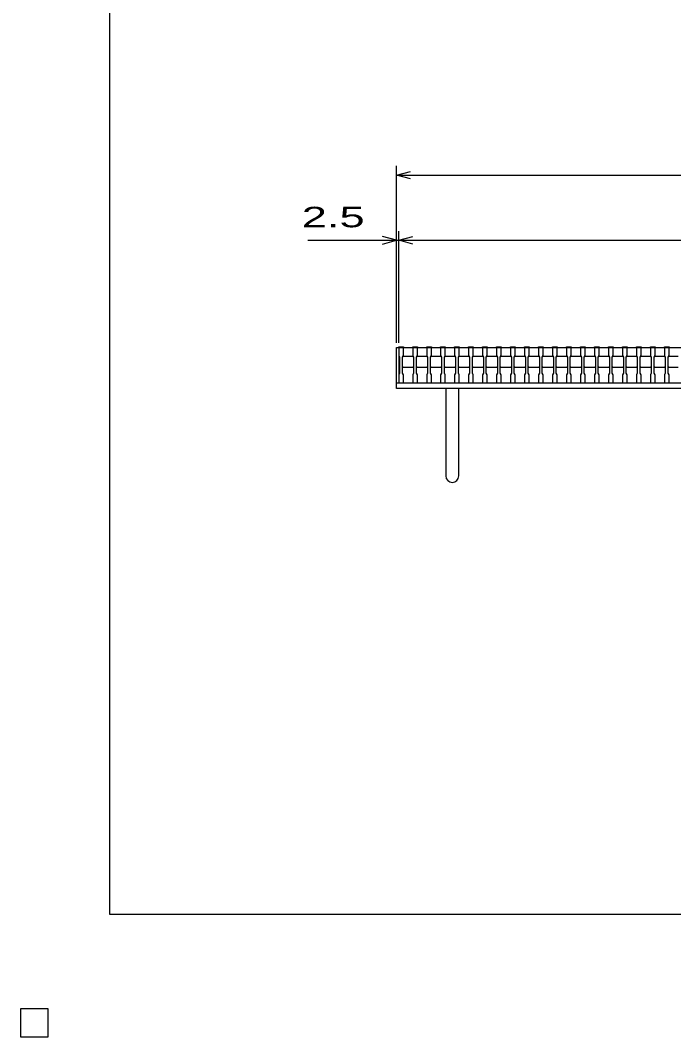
# Model space of a CAD drawing. Units: millimetres, scale not verified. Extents: x -1820 to 1736, y -1282 to 1048.
# Drawn here: x -1820 to -1119, y -1282 to -191 of the extents above; entities that cross this region are included whole.
import ezdxf
from ezdxf.enums import TextEntityAlignment as Align

# ---------------------------------------------------------------- set-up
doc = ezdxf.new("R2010")
doc.units = ezdxf.units.MM
doc.header["$LTSCALE"] = 10
for name, color, linetype, lineweight in [('0_2', 150, 'Continuous', 25), ('16', 3, 'Continuous', 25), ('19', 6, 'Continuous', 25), ('22', 4, 'Continuous', 25)]:
    doc.layers.add(name, color=color, linetype=linetype, lineweight=lineweight)
doc.styles.add('ベクトル', font='')
doc.styles.get('ベクトル').set_extended_font_data('ベクトル')

msp = doc.modelspace()

# ---------------------------------------------------------------- linework, layer by layer
at = {"layer": '0_2'}
for p, q in [((-1724, -1151.5), (-1724, 1048.5)), ((1736, -1151.5), (-1724, -1151.5))]:
    msp.add_line(p, q, dxfattribs=at)
at = {"layer": '16'}
for p, q in [((-1414, -542.5), (-1414, -541.8)), ((-1414, -541.8), (-1409, -541.8)), ((-1414, -542.5), (-1414, -551)), ((-1409, -542.5), (-1414, -542.5)), ((-1414, -542.5), (-1414, -580.5)), ((-1414, -542.5), (-419, -542.5)), ((-1409, -541.8), (-1409, -542.5)), ((-1409, -551), (-1409, -542.5)), ((-1399, -542.5), (-1399, -541.8)), ((-1399, -541.8), (-1394, -541.8)), ((-1399, -542.5), (-1399, -551)), ((-1394, -542.5), (-1399, -542.5)), ((-1394, -541.8), (-1394, -542.5)), ((-1394, -551), (-1394, -542.5)), ((-1384, -542.5), (-1384, -541.8)), ((-1384, -541.8), (-1379, -541.8)), ((-1384, -542.5), (-1384, -551)), ((-1379, -542.5), (-1384, -542.5)), ((-1379, -541.8), (-1379, -542.5)), ((-1379, -551), (-1379, -542.5)), ((-1369, -542.5), (-1369, -541.8)), ((-1369, -541.8), (-1364, -541.8)), ((-1369, -542.5), (-1369, -551)), ((-1364, -542.5), (-1369, -542.5)), ((-1364, -541.8), (-1364, -542.5)), ((-1364, -551), (-1364, -542.5)), ((-1354, -542.5), (-1354, -541.8)), ((-1354, -541.8), (-1349, -541.8)), ((-1354, -542.5), (-1354, -551)), ((-1349, -542.5), (-1354, -542.5)), ((-1349, -541.8), (-1349, -542.5)), ((-1349, -551), (-1349, -542.5)), ((-1339, -542.5), (-1339, -541.8)), ((-1339, -541.8), (-1334, -541.8)), ((-1339, -542.5), (-1339, -551)), ((-1334, -542.5), (-1339, -542.5)), ((-1334, -541.8), (-1334, -542.5)), ((-1334, -551), (-1334, -542.5)), ((-1324, -542.5), (-1324, -541.8)), ((-1324, -541.8), (-1319, -541.8)), ((-1324, -542.5), (-1324, -551)), ((-1319, -542.5), (-1324, -542.5)), ((-1319, -541.8), (-1319, -542.5)), ((-1319, -551), (-1319, -542.5)), ((-1309, -542.5), (-1309, -541.8)), ((-1309, -541.8), (-1304, -541.8)), ((-1309, -542.5), (-1309, -551)), ((-1304, -542.5), (-1309, -542.5)), ((-1304, -541.8), (-1304, -542.5)), ((-1304, -551), (-1304, -542.5)), ((-1294, -542.5), (-1294, -541.8)), ((-1294, -541.8), (-1289, -541.8)), ((-1294, -542.5), (-1294, -551)), ((-1289, -542.5), (-1294, -542.5)), ((-1289, -541.8), (-1289, -542.5)), ((-1289, -551), (-1289, -542.5)), ((-1279, -542.5), (-1279, -541.8)), ((-1279, -541.8), (-1274, -541.8)), ((-1279, -542.5), (-1279, -551)), ((-1274, -542.5), (-1279, -542.5)), ((-1274, -541.8), (-1274, -542.5)), ((-1274, -551), (-1274, -542.5)), ((-1264, -542.5), (-1264, -541.8)), ((-1264, -541.8), (-1259, -541.8)), ((-1264, -542.5), (-1264, -551)), ((-1259, -542.5), (-1264, -542.5)), ((-1259, -541.8), (-1259, -542.5)), ((-1259, -551), (-1259, -542.5)), ((-1249, -542.5), (-1249, -541.8)), ((-1249, -541.8), (-1244, -541.8)), ((-1249, -542.5), (-1249, -551)), ((-1244, -542.5), (-1249, -542.5)), ((-1244, -541.8), (-1244, -542.5)), ((-1244, -551), (-1244, -542.5)), ((-1234, -542.5), (-1234, -541.8)), ((-1234, -541.8), (-1229, -541.8)), ((-1234, -542.5), (-1234, -551)), ((-1229, -542.5), (-1234, -542.5)), ((-1229, -541.8), (-1229, -542.5)), ((-1229, -551), (-1229, -542.5)), ((-1219, -542.5), (-1219, -541.8)), ((-1219, -541.8), (-1214, -541.8)), ((-1219, -542.5), (-1219, -551)), ((-1214, -542.5), (-1219, -542.5)), ((-1214, -541.8), (-1214, -542.5)), ((-1214, -551), (-1214, -542.5)), ((-1204, -542.5), (-1204, -541.8)), ((-1204, -541.8), (-1199, -541.8)), ((-1204, -542.5), (-1204, -551)), ((-1199, -542.5), (-1204, -542.5)), ((-1199, -541.8), (-1199, -542.5)), ((-1199, -551), (-1199, -542.5)), ((-1189, -542.5), (-1189, -541.8)), ((-1189, -541.8), (-1184, -541.8)), ((-1189, -542.5), (-1189, -551)), ((-1184, -542.5), (-1189, -542.5)), ((-1184, -541.8), (-1184, -542.5)), ((-1184, -551), (-1184, -542.5)), ((-1174, -542.5), (-1174, -541.8)), ((-1174, -541.8), (-1169, -541.8)), ((-1174, -542.5), (-1174, -551)), ((-1169, -542.5), (-1174, -542.5)), ((-1169, -541.8), (-1169, -542.5)), ((-1169, -551), (-1169, -542.5)), ((-1159, -542.5), (-1159, -541.8)), ((-1159, -541.8), (-1154, -541.8)), ((-1159, -542.5), (-1159, -551)), ((-1154, -542.5), (-1159, -542.5)), ((-1154, -541.8), (-1154, -542.5)), ((-1154, -551), (-1154, -542.5)), ((-1144, -542.5), (-1144, -541.8)), ((-1144, -541.8), (-1139, -541.8)), ((-1144, -542.5), (-1144, -551)), ((-1139, -542.5), (-1144, -542.5)), ((-1139, -541.8), (-1139, -542.5)), ((-1139, -551), (-1139, -542.5)), ((-1129, -542.5), (-1129, -541.8)), ((-1129, -541.8), (-1124, -541.8)), ((-1129, -542.5), (-1129, -551)), ((-1124, -542.5), (-1129, -542.5)), ((-1124, -541.8), (-1124, -542.5)), ((-1124, -551), (-1124, -542.5)), ((-1414, -551), (-1413, -553)), ((-1413, -553), (-1413, -570)), ((-1410, -553), (-1409, -551)), ((-1410, -553), (-1409, -552)), ((-1410, -570), (-1410, -553)), ((-1409, -552), (-1399, -552)), ((-1399, -551), (-1398, -553)), ((-1399, -552), (-1398, -553)), ((-1398, -553), (-1398, -570)), ((-1395, -553), (-1394, -551)), ((-1395, -553), (-1394, -552)), ((-1395, -570), (-1395, -553)), ((-1394, -552), (-1384, -552)), ((-1384, -551), (-1383, -553)), ((-1384, -552), (-1383, -553)), ((-1383, -553), (-1383, -570)), ((-1380, -553), (-1379, -551)), ((-1380, -553), (-1379, -552)), ((-1380, -570), (-1380, -553)), ((-1379, -552), (-1369, -552)), ((-1369, -551), (-1368, -553)), ((-1369, -552), (-1368, -553)), ((-1368, -553), (-1368, -570)), ((-1365, -553), (-1364, -551)), ((-1365, -553), (-1364, -552)), ((-1365, -570), (-1365, -553)), ((-1364, -552), (-1354, -552)), ((-1354, -551), (-1353, -553)), ((-1354, -552), (-1353, -553)), ((-1353, -553), (-1353, -570)), ((-1350, -553), (-1349, -551)), ((-1350, -553), (-1349, -552)), ((-1350, -570), (-1350, -553)), ((-1349, -552), (-1339, -552)), ((-1339, -551), (-1338, -553)), ((-1339, -552), (-1338, -553)), ((-1338, -553), (-1338, -570)), ((-1335, -553), (-1334, -551)), ((-1335, -553), (-1334, -552)), ((-1335, -570), (-1335, -553)), ((-1334, -552), (-1324, -552)), ((-1324, -551), (-1323, -553)), ((-1324, -552), (-1323, -553)), ((-1323, -553), (-1323, -570)), ((-1320, -553), (-1319, -551)), ((-1320, -553), (-1319, -552)), ((-1320, -570), (-1320, -553)), ((-1319, -552), (-1309, -552)), ((-1309, -551), (-1308, -553)), ((-1309, -552), (-1308, -553)), ((-1308, -553), (-1308, -570)), ((-1305, -553), (-1304, -551)), ((-1305, -553), (-1304, -552)), ((-1305, -570), (-1305, -553)), ((-1304, -552), (-1294, -552)), ((-1294, -551), (-1293, -553)), ((-1294, -552), (-1293, -553)), ((-1293, -553), (-1293, -570)), ((-1290, -553), (-1289, -551)), ((-1290, -553), (-1289, -552)), ((-1290, -570), (-1290, -553)), ((-1289, -552), (-1279, -552)), ((-1279, -551), (-1278, -553)), ((-1279, -552), (-1278, -553)), ((-1278, -553), (-1278, -570)), ((-1275, -553), (-1274, -551)), ((-1275, -553), (-1274, -552)), ((-1275, -570), (-1275, -553)), ((-1274, -552), (-1264, -552)), ((-1264, -551), (-1263, -553)), ((-1264, -552), (-1263, -553)), ((-1263, -553), (-1263, -570)), ((-1260, -553), (-1259, -551)), ((-1260, -553), (-1259, -552)), ((-1260, -570), (-1260, -553)), ((-1259, -552), (-1249, -552)), ((-1249, -551), (-1248, -553)), ((-1249, -552), (-1248, -553)), ((-1248, -553), (-1248, -570)), ((-1245, -553), (-1244, -551)), ((-1245, -553), (-1244, -552)), ((-1245, -570), (-1245, -553)), ((-1244, -552), (-1234, -552)), ((-1234, -551), (-1233, -553)), ((-1234, -552), (-1233, -553)), ((-1233, -553), (-1233, -570)), ((-1230, -553), (-1229, -551)), ((-1230, -553), (-1229, -552)), ((-1230, -570), (-1230, -553)), ((-1229, -552), (-1219, -552)), ((-1219, -551), (-1218, -553)), ((-1219, -552), (-1218, -553)), ((-1218, -553), (-1218, -570)), ((-1215, -553), (-1214, -551)), ((-1215, -553), (-1214, -552)), ((-1215, -570), (-1215, -553)), ((-1214, -552), (-1204, -552)), ((-1204, -551), (-1203, -553)), ((-1204, -552), (-1203, -553)), ((-1203, -553), (-1203, -570)), ((-1200, -553), (-1199, -551)), ((-1200, -553), (-1199, -552)), ((-1200, -570), (-1200, -553)), ((-1199, -552), (-1189, -552)), ((-1189, -551), (-1188, -553)), ((-1189, -552), (-1188, -553)), ((-1188, -553), (-1188, -570)), ((-1185, -553), (-1184, -551)), ((-1185, -553), (-1184, -552)), ((-1185, -570), (-1185, -553)), ((-1184, -552), (-1174, -552)), ((-1174, -551), (-1173, -553)), ((-1174, -552), (-1173, -553)), ((-1173, -553), (-1173, -570)), ((-1170, -553), (-1169, -551)), ((-1170, -553), (-1169, -552)), ((-1170, -570), (-1170, -553)), ((-1169, -552), (-1159, -552)), ((-1159, -551), (-1158, -553)), ((-1159, -552), (-1158, -553)), ((-1158, -553), (-1158, -570)), ((-1155, -553), (-1154, -551)), ((-1155, -553), (-1154, -552)), ((-1155, -570), (-1155, -553)), ((-1154, -552), (-1144, -552)), ((-1144, -551), (-1143, -553)), ((-1144, -552), (-1143, -553)), ((-1143, -553), (-1143, -570)), ((-1140, -553), (-1139, -551)), ((-1140, -553), (-1139, -552)), ((-1140, -570), (-1140, -553)), ((-1139, -552), (-1129, -552)), ((-1129, -551), (-1128, -553)), ((-1129, -552), (-1128, -553)), ((-1128, -553), (-1128, -570)), ((-1125, -553), (-1124, -551)), ((-1125, -553), (-1124, -552)), ((-1125, -570), (-1125, -553)), ((-1124, -552), (-1114, -552)), ((-1409, -564), (-1410, -563)), ((-1399, -564), (-1409, -564)), ((-1398, -563), (-1399, -564)), ((-1394, -564), (-1395, -563)), ((-1384, -564), (-1394, -564)), ((-1383, -563), (-1384, -564)), ((-1379, -564), (-1380, -563)), ((-1369, -564), (-1379, -564)), ((-1368, -563), (-1369, -564)), ((-1364, -564), (-1365, -563)), ((-1354, -564), (-1364, -564)), ((-1353, -563), (-1354, -564)), ((-1349, -564), (-1350, -563)), ((-1339, -564), (-1349, -564)), ((-1338, -563), (-1339, -564)), ((-1334, -564), (-1335, -563)), ((-1324, -564), (-1334, -564)), ((-1323, -563), (-1324, -564)), ((-1319, -564), (-1320, -563)), ((-1309, -564), (-1319, -564)), ((-1308, -563), (-1309, -564)), ((-1304, -564), (-1305, -563)), ((-1294, -564), (-1304, -564)), ((-1293, -563), (-1294, -564)), ((-1289, -564), (-1290, -563)), ((-1279, -564), (-1289, -564)), ((-1278, -563), (-1279, -564)), ((-1274, -564), (-1275, -563)), ((-1264, -564), (-1274, -564)), ((-1263, -563), (-1264, -564)), ((-1259, -564), (-1260, -563)), ((-1249, -564), (-1259, -564)), ((-1248, -563), (-1249, -564)), ((-1244, -564), (-1245, -563)), ((-1234, -564), (-1244, -564)), ((-1233, -563), (-1234, -564)), ((-1229, -564), (-1230, -563)), ((-1219, -564), (-1229, -564)), ((-1218, -563), (-1219, -564)), ((-1214, -564), (-1215, -563)), ((-1204, -564), (-1214, -564)), ((-1203, -563), (-1204, -564)), ((-1199, -564), (-1200, -563)), ((-1189, -564), (-1199, -564)), ((-1188, -563), (-1189, -564)), ((-1184, -564), (-1185, -563)), ((-1174, -564), (-1184, -564)), ((-1173, -563), (-1174, -564)), ((-1169, -564), (-1170, -563)), ((-1159, -564), (-1169, -564)), ((-1158, -563), (-1159, -564)), ((-1154, -564), (-1155, -563)), ((-1144, -564), (-1154, -564)), ((-1143, -563), (-1144, -564)), ((-1139, -564), (-1140, -563)), ((-1129, -564), (-1139, -564)), ((-1128, -563), (-1129, -564)), ((-1124, -564), (-1125, -563)), ((-1114, -564), (-1124, -564)), ((-1413, -570), (-1414, -572)), ((-1414, -572), (-1414, -580.5)), ((-1409, -572), (-1410, -570)), ((-1409, -580.5), (-1409, -572)), ((-1398, -570), (-1399, -572)), ((-1399, -572), (-1399, -580.5)), ((-1394, -572), (-1395, -570)), ((-1394, -580.5), (-1394, -572)), ((-1383, -570), (-1384, -572)), ((-1384, -572), (-1384, -580.5)), ((-1379, -572), (-1380, -570)), ((-1379, -580.5), (-1379, -572)), ((-1368, -570), (-1369, -572)), ((-1369, -572), (-1369, -580.5)), ((-1364, -572), (-1365, -570)), ((-1364, -580.5), (-1364, -572)), ((-1353, -570), (-1354, -572)), ((-1354, -572), (-1354, -580.5)), ((-1349, -572), (-1350, -570)), ((-1349, -580.5), (-1349, -572)), ((-1338, -570), (-1339, -572)), ((-1339, -572), (-1339, -580.5)), ((-1334, -572), (-1335, -570)), ((-1334, -580.5), (-1334, -572)), ((-1323, -570), (-1324, -572)), ((-1324, -572), (-1324, -580.5)), ((-1319, -572), (-1320, -570)), ((-1319, -580.5), (-1319, -572)), ((-1308, -570), (-1309, -572)), ((-1309, -572), (-1309, -580.5)), ((-1304, -572), (-1305, -570)), ((-1304, -580.5), (-1304, -572)), ((-1293, -570), (-1294, -572)), ((-1294, -572), (-1294, -580.5)), ((-1289, -572), (-1290, -570)), ((-1289, -580.5), (-1289, -572)), ((-1278, -570), (-1279, -572)), ((-1279, -572), (-1279, -580.5)), ((-1274, -572), (-1275, -570)), ((-1274, -580.5), (-1274, -572)), ((-1263, -570), (-1264, -572)), ((-1264, -572), (-1264, -580.5)), ((-1259, -572), (-1260, -570)), ((-1259, -580.5), (-1259, -572)), ((-1248, -570), (-1249, -572)), ((-1249, -572), (-1249, -580.5)), ((-1244, -572), (-1245, -570)), ((-1244, -580.5), (-1244, -572)), ((-1233, -570), (-1234, -572)), ((-1234, -572), (-1234, -580.5)), ((-1229, -572), (-1230, -570)), ((-1229, -580.5), (-1229, -572)), ((-1218, -570), (-1219, -572)), ((-1219, -572), (-1219, -580.5)), ((-1214, -572), (-1215, -570)), ((-1214, -580.5), (-1214, -572)), ((-1203, -570), (-1204, -572)), ((-1204, -572), (-1204, -580.5)), ((-1199, -572), (-1200, -570)), ((-1199, -580.5), (-1199, -572)), ((-1188, -570), (-1189, -572)), ((-1189, -572), (-1189, -580.5)), ((-1184, -572), (-1185, -570)), ((-1184, -580.5), (-1184, -572)), ((-1173, -570), (-1174, -572)), ((-1174, -572), (-1174, -580.5)), ((-1169, -572), (-1170, -570)), ((-1169, -580.5), (-1169, -572)), ((-1158, -570), (-1159, -572)), ((-1159, -572), (-1159, -580.5)), ((-1154, -572), (-1155, -570)), ((-1154, -580.5), (-1154, -572)), ((-1143, -570), (-1144, -572)), ((-1144, -572), (-1144, -580.5)), ((-1139, -572), (-1140, -570)), ((-1139, -580.5), (-1139, -572)), ((-1128, -570), (-1129, -572)), ((-1129, -572), (-1129, -580.5)), ((-1124, -572), (-1125, -570)), ((-1124, -580.5), (-1124, -572)), ((-1414, -580.5), (-1409, -580.5)), ((-1414, -580.5), (-419, -580.5)), ((-1399, -580.5), (-1394, -580.5)), ((-1384, -580.5), (-1379, -580.5)), ((-1369, -580.5), (-1364, -580.5)), ((-1354, -580.5), (-1349, -580.5)), ((-1339, -580.5), (-1334, -580.5)), ((-1324, -580.5), (-1319, -580.5)), ((-1309, -580.5), (-1304, -580.5)), ((-1294, -580.5), (-1289, -580.5)), ((-1279, -580.5), (-1274, -580.5)), ((-1264, -580.5), (-1259, -580.5)), ((-1249, -580.5), (-1244, -580.5)), ((-1234, -580.5), (-1229, -580.5)), ((-1219, -580.5), (-1214, -580.5)), ((-1204, -580.5), (-1199, -580.5)), ((-1189, -580.5), (-1184, -580.5)), ((-1174, -580.5), (-1169, -580.5)), ((-1159, -580.5), (-1154, -580.5)), ((-1144, -580.5), (-1139, -580.5)), ((-1129, -580.5), (-1124, -580.5)), ((-1790, -1252.5), (-1820, -1252.5)), ((-1820, -1252.5), (-1820, -1282.5)), ((-1790, -1252.5), (-1820, -1252.5)), ((-1820, -1252.5), (-1820, -1282.5)), ((-1790, -1252.5), (-1820, -1252.5)), ((-1820, -1252.5), (-1820, -1282.5)), ((-1790, -1252.5), (-1820, -1252.5)), ((-1820, -1252.5), (-1820, -1282.5)), ((-1790, -1252.5), (-1820, -1252.5)), ((-1820, -1252.5), (-1820, -1282.5)), ((-1790, -1282.5), (-1790, -1252.5)), ((-1790, -1282.5), (-1790, -1252.5)), ((-1790, -1282.5), (-1790, -1252.5)), ((-1790, -1282.5), (-1790, -1252.5)), ((-1790, -1282.5), (-1790, -1252.5)), ((-1820, -1282.5), (-1790, -1282.5)), ((-1820, -1282.5), (-1790, -1282.5)), ((-1820, -1282.5), (-1790, -1282.5)), ((-1820, -1282.5), (-1790, -1282.5)), ((-1820, -1282.5), (-1790, -1282.5))]:
    msp.add_line(p, q, dxfattribs=at)
at = {"layer": '19'}
for p, q in [((-1416.5, -580.5), (-1416.5, -542.5)), ((-1416.5, -542.5), (-1414, -542.5)), ((-1416.5, -580.5), (-416.5, -580.5)), ((-1416.5, -586.5), (-1416.5, -580.5)), ((-416.5, -586.5), (-1416.5, -586.5)), ((-1363.5, -586.5), (-1363.5, -680.5)), ((-1349.5, -680.5), (-1349.5, -586.5))]:
    msp.add_line(p, q, dxfattribs=at)
msp.add_arc((-1356.5, -680.5), 7, 180, 0, dxfattribs=at)
at = {"layer": '22'}
for p, q in [((-1416.5, -537.5), (-1416.5, -347.5)), ((-1416.5, -357.5), (-1401.5, -353.5)), ((-1401.5, -361.5), (-1416.5, -357.5)), ((-1416.5, -357.5), (-416.5, -357.5)), ((-1416.5, -427.5), (-1431.5, -423.5)), ((-1416.5, -537.5), (-1416.5, -417.5)), ((-1414, -537.5), (-1414, -417.5)), ((-1414, -427.5), (-1399, -423.5)), ((-1511.5, -427.5), (-1416.5, -427.5)), ((-1431.5, -431.5), (-1416.5, -427.5)), ((-1416.5, -427.5), (-1414, -427.5)), ((-1399, -431.5), (-1414, -427.5)), ((-1414, -427.5), (-419, -427.5))]:
    msp.add_line(p, q, dxfattribs=at)
at = {"layer": '22', "color": 2}
for p, q in [((-1790, -1252.5), (-1820, -1252.5)), ((-1820, -1252.5), (-1820, -1282.5)), ((-1790, -1252.5), (-1820, -1252.5)), ((-1820, -1252.5), (-1820, -1282.5)), ((-1790, -1252.5), (-1820, -1252.5)), ((-1820, -1252.5), (-1820, -1282.5)), ((-1790, -1282.5), (-1790, -1252.5)), ((-1790, -1282.5), (-1790, -1252.5)), ((-1790, -1282.5), (-1790, -1252.5)), ((-1820, -1282.5), (-1790, -1282.5)), ((-1820, -1282.5), (-1790, -1282.5)), ((-1820, -1282.5), (-1790, -1282.5))]:
    msp.add_line(p, q, dxfattribs=at)

# ---------------------------------------------------------------- texts
at = {"layer": '22', "color": 2, "style": 'ベクトル', "width": 1.65}
msp.add_text(' 2.5 ', height=21.99, dxfattribs=at).set_placement((-1531.5, -402.5), align=Align.MIDDLE_LEFT)

doc.saveas('drawing.dxf')
